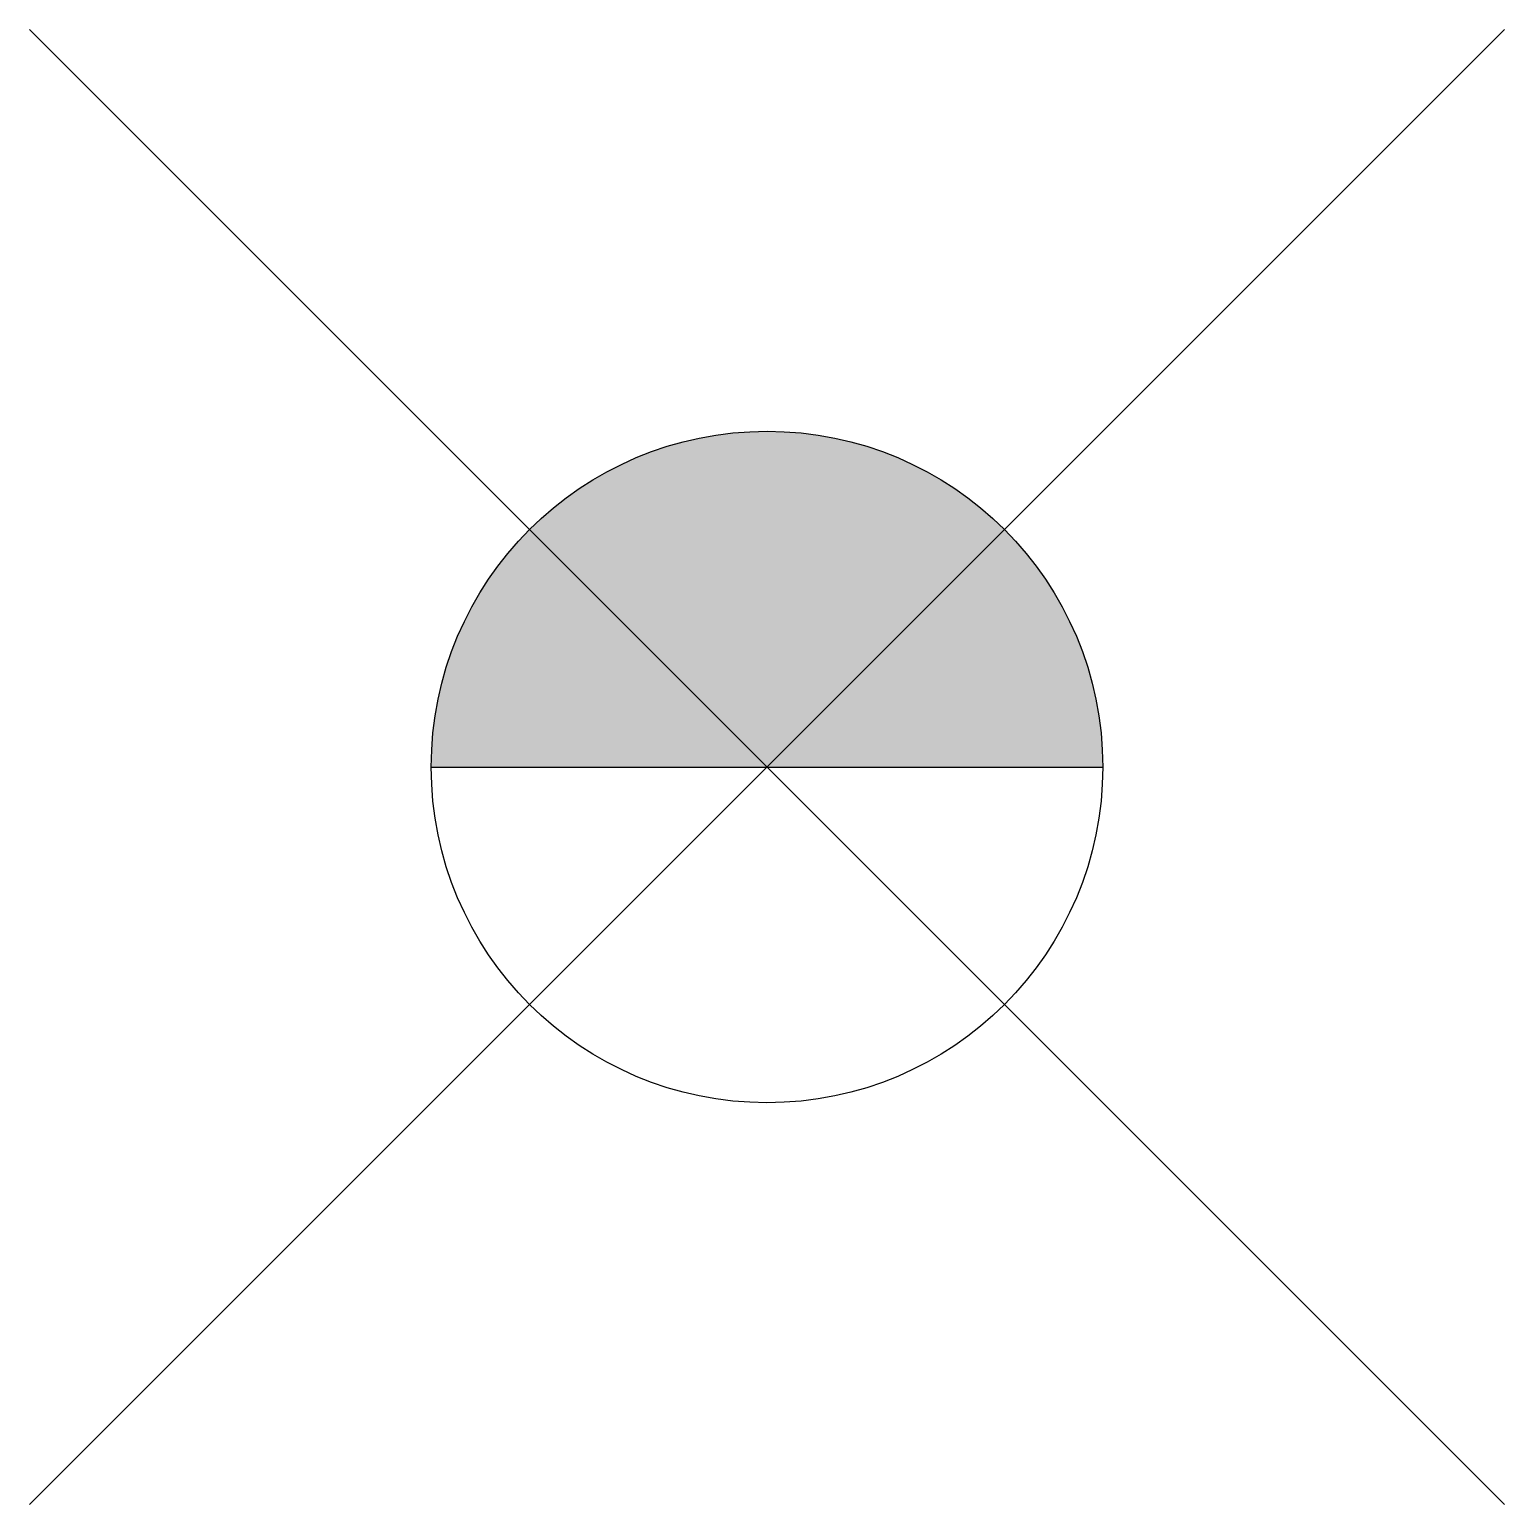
# Model space of a CAD drawing. Extents: x -5.5 to 5.5, y -5.5 to 5.5.
import ezdxf

# ---------------------------------------------------------------- set-up
doc = ezdxf.new("R2010")
doc.units = 0

msp = doc.modelspace()

# ---------------------------------------------------------------- hatches: boundary and pattern name
h = msp.add_hatch(color=256)
h.dxf.hatch_style = 1
h.paths.add_polyline_path([(-2.504, 0), (2.504, 0, 1)])

# ---------------------------------------------------------------- linework, layer by layer
for points in [[(5.5, 5.5), (-5.5, -5.5)], [(-5.5, 5.5), (5.5, -5.5)], [(-2.504, 0), (2.504, 0)]]:
    msp.add_lwpolyline(points)
msp.add_circle((0, 0), 2.504)

doc.saveas('drawing.dxf')
